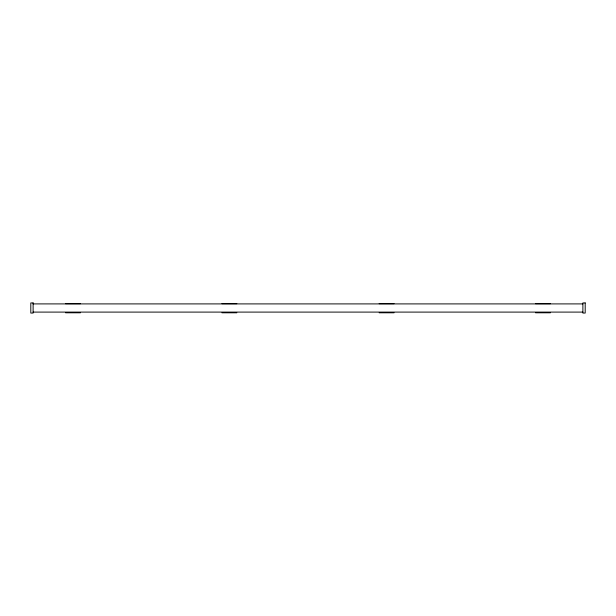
<?xml version="1.0" encoding="UTF-8"?>
<svg xmlns="http://www.w3.org/2000/svg" width="616" height="616" viewBox="0 0 616 616"><rect width="100%" height="100%" fill="white"/><g stroke="black" fill="none" stroke-linecap="round" stroke-linejoin="round"><path stroke-width="0.92" d="M65.55 303.696L80.488 303.696M221.914 303.696L236.852 303.696M379.148 303.696L394.086 303.696M535.512 303.696L550.45 303.696M33.118 303.904L582.882 303.904M33.118 312.096L582.882 312.096M65.55 312.789L80.488 312.789M221.914 312.789L236.852 312.789M379.148 312.789L394.086 312.789M535.512 312.789L550.45 312.789M33.118 302.933L30.8 302.933L30.8 313.067L33.118 313.059L33.118 302.933M585.2 302.933L582.882 302.933L582.882 313.059L585.2 313.059L585.2 302.933"/></g></svg>
